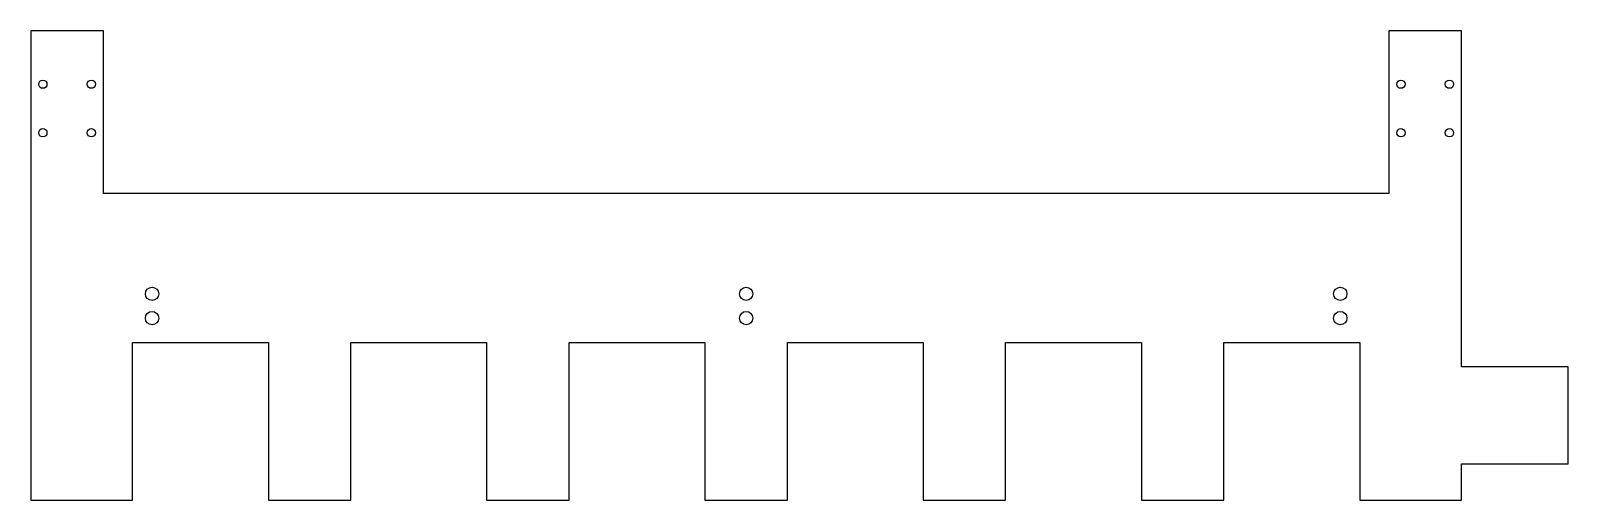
# Model space of a CAD drawing. Header units: millimetres. Extents: x 0 to 634, y 0 to 193.
import ezdxf

# ---------------------------------------------------------------- set-up
doc = ezdxf.new("R2010")
doc.units = ezdxf.units.MM
doc.layers.add('CUT_HOLES', color=7, linetype='Continuous')
doc.layers.add('CUT_OUTER', color=7, linetype='Continuous')

msp = doc.modelspace()

# ---------------------------------------------------------------- linework, layer by layer
at = {"layer": 'CUT_HOLES'}
for centre, radius in [((5, 171.35), 1.7), ((25, 171.35), 1.7), ((565, 171.35), 1.7), ((585, 171.35), 1.7), ((5, 151.35), 1.7), ((25, 151.35), 1.7), ((565, 151.35), 1.7), ((585, 151.35), 1.7), ((50, 85), 2.75), ((295, 85), 2.75), ((540, 85), 2.75), ((50, 75), 2.75), ((295, 75), 2.75), ((540, 75), 2.75)]:
    msp.add_circle(centre, radius, dxfattribs=at)
at = {"layer": 'CUT_OUTER'}
msp.add_lwpolyline([(0, 0), (42, 0), (42, 65), (98, 65), (98, 0), (132, 0), (132, 65), (188, 65), (188, 0), (222, 0), (222, 65), (278, 65), (278, 0), (312, 0), (312, 65), (368, 65), (368, 0), (402, 0), (402, 65), (458, 65), (458, 0), (492, 0), (492, 65), (548, 65), (548, 0), (590, 0), (590, 15), (634, 15), (634, 55), (590, 55), (590, 193.35), (560, 193.35), (560, 126.35), (30, 126.35), (30, 193.35), (0, 193.35)], close=True, dxfattribs=at)

doc.saveas('drawing.dxf')
